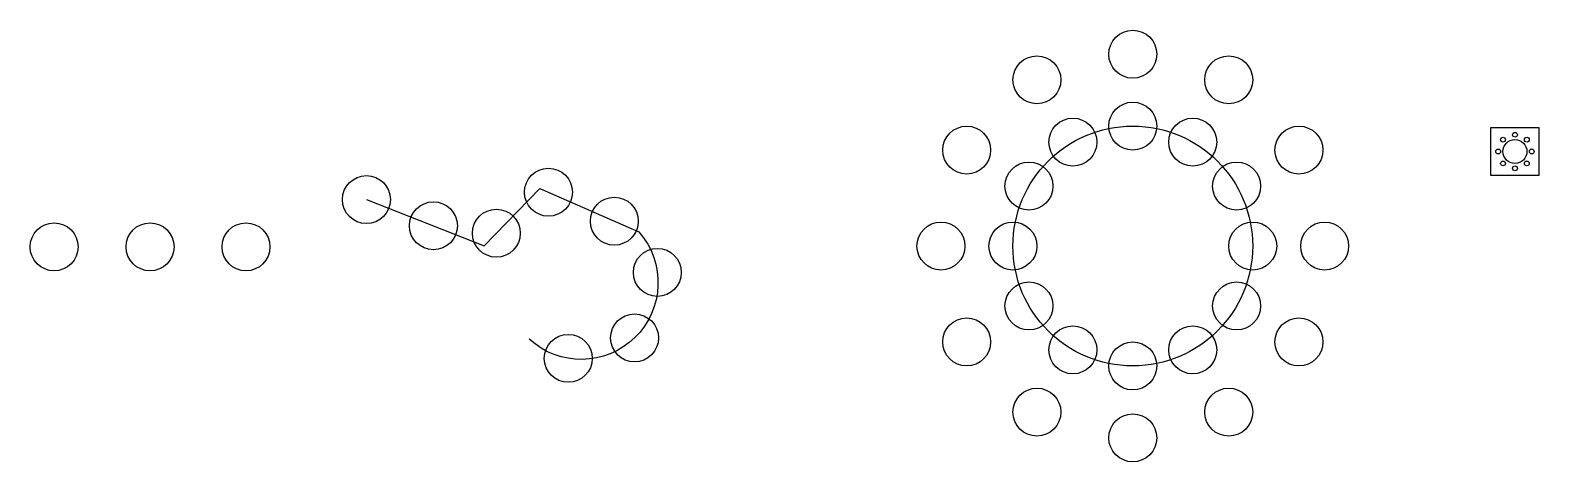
# Model space of a CAD drawing. Header units: millimetres. Extents: x 1450 to 4595, y 803 to 1703.
import ezdxf

# ---------------------------------------------------------------- set-up
doc = ezdxf.new("R2010")
doc.units = ezdxf.units.MM

# ---------------------------------------------------------------- blocks, each defined once
blk = doc.blocks.new('*U2')
blk.add_circle((0, 0), 50)
blk = doc.blocks.new('*U3')
at = {"color": 0, "linetype": 'ByBlock', "lineweight": -2, "transparency": 16777216}
for p in [(0, 0), (200, 0), (400, 0)]:
    blk.add_blockref('*U2', p, dxfattribs=at)
blk = doc.blocks.new('*U4')
blk.add_circle((0, 0), 50)
blk = doc.blocks.new('*U5')
at = {"color": 0, "linetype": 'ByBlock', "lineweight": -2, "transparency": 16777216}
for p, rotation in [((2530.2, 1365.3), 336.2646900181217), ((2150.6, 1349.9), 338.6421219758323), ((2290.3, 1295.3), 338.6421219758323), ((2667.5, 1304.9), 336.2646900181217), ((2421.5, 1279.8), 45.91396470690049), ((2757.2, 1198.1), 277.654619693461), ((2709.7, 1061.5), 223.9800039675596), ((2571.5, 1018.9), 170.3053882416582)]:
    blk.add_blockref('*U4', p, dxfattribs=dict(at, rotation=rotation))
blk = doc.blocks.new('*U6')
blk.add_circle((0, 0), 50)
blk = doc.blocks.new('*U7')
at = {"color": 0, "linetype": 'ByBlock', "lineweight": -2, "transparency": 16777216}
for p, rotation in [((3748.6, 1653.1), 269.9999999999999), ((3548.6, 1599.6), 299.9999999999998), ((3948.6, 1599.6), 239.9999999999999), ((3748.6, 1503.1), 269.9999999999999), ((3402.2, 1453.1), 329.9999999999999), ((3623.6, 1469.7), 299.9999999999998), ((3873.6, 1469.7), 239.9999999999999), ((4095, 1453.1), 210), ((3532.1, 1378.1), 329.9999999999999), ((3965.1, 1378.1), 210), ((3998.6, 1253.1), 180), ((4148.6, 1253.1), 180), ((3532.1, 1128.1), 29.99999999999999), ((3965.1, 1128.1), 150), ((3402.2, 1053.1), 29.99999999999999), ((3623.6, 1036.6), 59.99999999999997), ((3873.6, 1036.6), 119.9999999999999), ((4095, 1053.1), 150), ((3748.6, 1003.1), 89.99999999999999), ((3548.6, 906.7), 59.99999999999997), ((3948.6, 906.7), 119.9999999999999), ((3748.6, 853.1), 89.99999999999999)]:
    blk.add_blockref('*U6', p, dxfattribs=dict(at, rotation=rotation))
for p in [(3348.6, 1253.1), (3498.6, 1253.1)]:
    blk.add_blockref('*U6', p, dxfattribs=at)
blk = doc.blocks.new('*U8')
blk.add_circle((0, 0), 5)
blk = doc.blocks.new('*U9')
at = {"color": 0, "linetype": 'ByBlock', "lineweight": -2, "transparency": 16777216}
for p, rotation in [((4520.6, 1474.8), 135), ((4545.4, 1485.1), 90), ((4570.1, 1474.8), 45), ((4510.4, 1450.1), 180), ((4520.6, 1425.3), 225), ((4545.4, 1415.1), 270), ((4570.1, 1425.3), 315)]:
    blk.add_blockref('*U8', p, dxfattribs=dict(at, rotation=rotation))
blk.add_blockref('*U8', (4580.4, 1450.1), dxfattribs=at)

msp = doc.modelspace()

# ---------------------------------------------------------------- linework, layer by layer
msp.add_lwpolyline([(4495.2, 1500.1), (4595.2, 1500.1), (4595.2, 1400.1), (4495.2, 1400.1)], close=True)
msp.add_lwpolyline([(2150.6, 1349.9), (2396.3, 1253.8), (2512.1, 1373.3), (2718.8, 1282.4, -0.948384), (2490, 1059)], format="xyb")
for centre, radius in [((3748.6, 1253.1), 250), ((4545.4, 1450.1), 25)]:
    msp.add_circle(centre, radius)

# ---------------------------------------------------------------- block references
for name, p in [('*U7', (0, 0)), ('*U9', (0, 0)), ('*U5', (0, 0)), ('*U3', (1499.5, 1251.3))]:
    msp.add_blockref(name, p)

doc.saveas('drawing.dxf')
